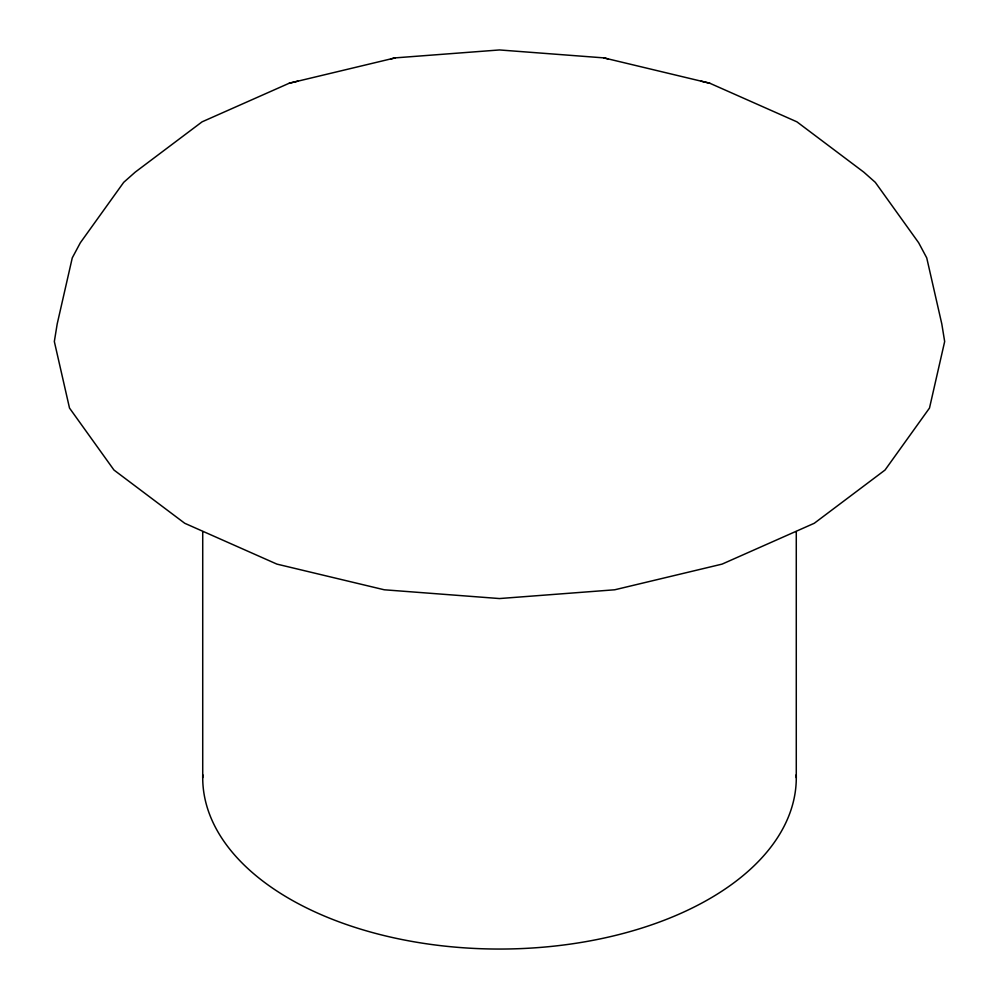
<?xml version="1.0" encoding="UTF-8"?>
<svg xmlns="http://www.w3.org/2000/svg" width="999" height="999" viewBox="0 0 999 999"><rect width="100%" height="100%" fill="white"/><g stroke="black" fill="none" stroke-linecap="round" stroke-linejoin="round"><path stroke-width="1.5" d="M297.864 81.144L289.186 83.242L202.073 121.841L135.227 172.128L123.701 182.342L80.345 242.757L72.265 257.879L57.193 323.963L54.333 341.533L69.505 408.054L113.973 470.042L184.715 523.264L276.91 564.11L384.278 589.785L499.5 598.551L614.722 589.785L722.09 564.11L814.285 523.264L885.027 470.042L929.495 408.054L944.667 341.533L941.807 323.963L926.735 257.879L918.655 242.757L875.299 182.342L863.773 172.128L796.927 121.841L709.814 83.242L701.136 81.144M390.634 58.991L395.129 57.88L499.5 49.95L603.871 57.88L709.814 83.242M289.186 83.242L395.129 57.88M603.871 57.88L608.366 58.991M796.278 531.58L796.278 777.709M202.722 531.58L202.722 777.709M796.24 774.749A296.778 171.341 0 0 1 499.5 949.05A296.778 171.341 0 0 1 202.76 774.749"/></g></svg>
